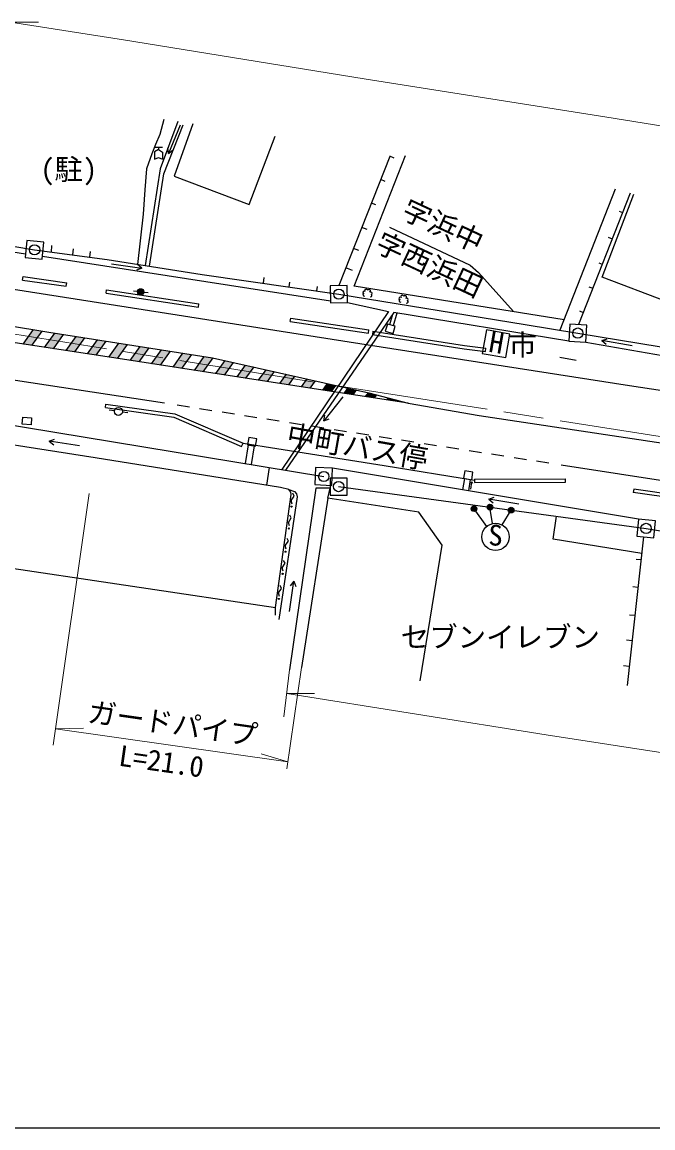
# Model space of a CAD drawing. Units: millimetres at full size, sheet at 1:1000; details may follow other scales. Extents: x 40000 to 193597266, y 20000 to 106988046.
# Drawn here: x 170952 to 226360, y 205000 to 302225 of the extents above; entities that cross this region are included whole.
import ezdxf
from ezdxf.enums import TextEntityAlignment as Align

# ---------------------------------------------------------------- set-up
doc = ezdxf.new("R2010")
doc.units = ezdxf.units.MM
doc.header["$LTSCALE"] = 1000
doc.linetypes.add('CHAIN', pattern=[18.5, 12, -1.5, 3.5, -1.5])
for name, color, linetype, lineweight in [('M-BGD', 7, 'Continuous', 25), ('M-BGD-EXST', 7, 'Continuous', 25), ('M-BMK', 2, 'CHAIN', 13), ('M-BMK-ROW', 30, 'Continuous', 25), ('M-STR-HTXT', 7, 'Continuous', 13), ('M-STR-STRC', 7, 'Continuous', 25), ('M-TTL-BAND', 7, 'Continuous', 25)]:
    doc.layers.add(name, color=color, linetype=linetype, lineweight=lineweight)
doc.layers.add('M-BMK-HTXT', color=7, linetype='Continuous')
doc.styles.add('ＭＳ ゴシック', font='')
doc.styles.get('ＭＳ ゴシック').set_extended_font_data('MS Gothic')

msp = doc.modelspace()

# ---------------------------------------------------------------- hatches: boundary and pattern name
at = {"layer": 'M-BGD'}
msp.add_hatch(color=256, dxfattribs=at).paths.add_polyline_path([(181096, 278536, 1), (181644, 278488, 1)])
at = {"layer": 'M-BGD-EXST'}
for points in [[(210635, 259691, 0.41421), (210399, 259429, 0.41421), (210661, 259192, 1)], [(212038, 259826, 0.41421), (211802, 259563, 0.41421), (212064, 259326, 1)], [(213897, 259572, 0.41421), (213661, 259309, 0.41421), (213923, 259073, 1)]]:
    msp.add_hatch(color=256, dxfattribs=at).paths.add_polyline_path(points)
at = {"layer": 'M-STR-STRC'}
for points in [[(171789, 273799), (172685, 275059), (171916, 275187), (171014, 273917)], [(173670, 273511), (174558, 274761), (173785, 274882), (172895, 273630)], [(176436, 274468), (175663, 274589), (174777, 273342), (175551, 273224)], [(177432, 272936), (178313, 274175), (177540, 274296), (176658, 273054)], [(179314, 272649), (180190, 273882), (179417, 274003), (178539, 272767)], [(181193, 272359), (182068, 273589), (181295, 273710), (180419, 272478)], [(183072, 272068), (183945, 273297), (183172, 273417), (182298, 272188)], [(184951, 271777), (185822, 273004), (185049, 273124), (184177, 271897)], [(186830, 271486), (187699, 272710), (187688, 272713), (186927, 272831), (186056, 271606)], [(188709, 271196), (189497, 272306), (188757, 272472), (187935, 271315)], [(190588, 270905), (191296, 271901), (190555, 272068), (189814, 271025)], [(192467, 270614), (193094, 271497), (192353, 271663), (191693, 270734)], [(194345, 270323), (194892, 271092), (194151, 271259), (193572, 270443)], [(196224, 270033), (196690, 270688), (195949, 270854), (195451, 270152)], [(198106, 269746), (198488, 270283), (197748, 270450), (197330, 269862), (197355, 269858)], [(199991, 269464), (200286, 269879), (199546, 270045), (199215, 269580)], [(201876, 269182), (202071, 269456), (201407, 269627), (201344, 269641), (201100, 269298)], [(203762, 268900), (203833, 269001), (203108, 269188), (202985, 269016)]]:
    msp.add_hatch(color=256, dxfattribs=at).paths.add_polyline_path(points)

# ---------------------------------------------------------------- linework, layer by layer
at = {"layer": 'M-BGD'}
for p, q in [((184825, 293171), (183820, 290670)), ((182576, 290807), (182570, 290177)), ((182927, 291013), (182576, 290807)), ((182579, 291227), (183279, 291220)), ((182929, 291223), (182927, 291013)), ((182927, 291013), (183276, 290800)), ((183276, 290800), (183270, 290170)), ((183820, 290670), (183748, 291170)), ((183820, 290670), (184217, 290982)), ((203260, 290415), (198770, 279055)), ((203648, 290275), (203264, 290426)), ((202851, 288219), (202454, 288375)), ((223058, 287529), (218192, 275138)), ((224362, 287177), (219822, 275631)), ((202028, 286152), (201636, 286307)), ((223390, 285602), (223695, 285481)), ((201265, 283994), (200796, 284180)), ((222440, 283306), (222786, 283170)), ((173541, 282579), (173515, 282002)), ((175437, 282298), (175364, 281754)), ((176938, 282061), (176870, 281552)), ((200527, 282148), (200065, 282331)), ((172749, 281632), (198043, 277730)), ((178811, 280986), (181477, 280588)), ((221606, 281073), (221914, 280952)), ((181477, 280588), (181007, 280403)), ((181477, 280588), (181082, 280903)), ((199967, 280394), (199389, 280622)), ((170989, 279550), (171030, 279847)), ((170989, 279550), (174834, 279018)), ((171030, 279847), (174875, 279315)), ((174834, 279018), (174875, 279315)), ((192188, 279765), (192116, 279267)), ((194442, 279355), (194382, 278940)), ((178327, 278388), (178373, 278685)), ((178327, 278388), (186439, 277148)), ((178373, 278685), (186484, 277444)), ((181096, 278536), (180722, 278569)), ((181644, 278488), (182017, 278455)), ((196856, 278978), (196801, 278591)), ((220733, 278954), (221075, 278819)), ((186439, 277148), (186484, 277444)), ((194499, 275904), (194543, 276200)), ((194543, 276200), (201412, 275173)), ((203485, 276510), (203227, 275623)), ((203859, 276646), (203534, 275534)), ((219901, 276825), (220239, 276692)), ((194499, 275904), (201367, 274877)), ((201367, 274877), (201412, 275173)), ((201772, 275048), (201726, 274752)), ((221874, 274218), (222348, 274392)), ((221874, 274218), (222262, 273894)), ((224529, 273755), (221874, 274218)), ((211650, 273265), (211688, 273563)), ((220471, 274085), (235428, 271453)), ((218183, 272761), (219628, 272516)), ((199114, 269286), (197463, 267156)), ((179058, 268034), (178584, 268092)), ((179752, 267948), (180226, 267890)), ((197463, 267156), (197532, 267656)), ((197463, 267156), (197931, 267347)), ((173330, 265389), (173802, 265570)), ((173330, 265389), (173723, 265070)), ((175992, 264965), (173330, 265389)), ((190580, 263408), (190851, 265047)), ((191093, 263323), (191364, 264962)), ((192665, 263064), (192416, 261505)), ((225086, 258523), (198231, 262992)), ((209669, 261089), (209837, 262096)), ((210182, 261003), (210350, 262011)), ((210453, 261815), (210377, 261713)), ((210702, 262052), (218696, 262079)), ((210702, 262052), (210703, 261752)), ((210703, 261752), (218697, 261779)), ((218697, 261779), (218696, 262079)), ((196750, 261261), (194453, 245260)), ((194854, 260547), (194736, 260796)), ((198006, 261256), (196750, 261261)), ((197804, 260359), (198006, 261256)), ((224683, 261172), (224639, 260876)), ((239282, 258733), (224639, 260876)), ((239326, 259030), (224683, 261172)), ((194591, 260156), (194854, 260547)), ((194680, 259848), (194591, 260156)), ((197803, 260356), (195485, 245484)), ((211937, 260281), (212410, 260458)), ((211937, 260281), (212327, 259959)), ((214596, 259837), (211937, 260281)), ((194344, 258231), (194599, 258628)), ((194599, 258628), (194476, 258874)), ((194439, 257925), (194344, 258231)), ((194338, 256584), (194225, 256835)), ((225539, 256974), (224089, 243898)), ((194068, 256198), (194338, 256584)), ((194151, 255888), (194068, 256198)), ((194048, 254647), (193924, 254893)), ((224898, 255019), (225317, 254973)), ((193795, 254249), (194048, 254647)), ((193892, 253943), (193795, 254249)), ((194434, 250395), (194808, 253064)), ((194808, 253064), (194497, 252666)), ((194808, 253064), (194997, 252596)), ((193480, 252037), (193747, 252425)), ((193565, 251728), (193480, 252037)), ((193747, 252425), (193632, 252676)), ((224611, 252601), (225048, 252553)), ((224317, 250122), (224773, 250072)), ((224055, 247917), (224529, 247865)), ((223785, 245647), (224277, 245593))]:
    msp.add_line(p, q, dxfattribs=at)
for points in [[(183403, 293652), (183053, 292358), (182661, 291468), (182341, 290637), (181880, 289318), (181726, 287474), (181589, 285350), (181097, 280925)], [(184634, 293484), (183077, 289333), (181748, 280824)], [(182144, 280762), (183402, 288887), (185097, 293179)], [(185950, 293282), (184316, 288683), (190883, 286186), (193174, 292207)], [(109943, 292099), (121517, 290196), (136330, 287910), (139040, 287452), (146719, 286146), (154246, 285047), (161828, 283922), (168035, 282863), (172049, 282199), (178417, 281344), (186773, 280039), (198783, 278305), (215131, 275632), (219772, 274883), (236193, 272188)], [(182570, 290177), (182921, 290313), (183270, 290170)], [(218554, 276058), (200122, 279014), (204620, 290487)], [(171260, 281818), (167714, 282381), (167752, 282620), (129418, 287035)], [(229941, 276709), (227618, 277623), (221903, 279814), (224698, 287108)], [(193202, 250068), (193204, 250760), (194595, 260690), (194567, 260903), (194379, 261118), (193642, 261310), (177355, 263909), (163501, 266077), (146853, 268727), (130895, 271243), (102856, 275761), (83296, 278747)], [(201513, 278091), (201577, 278068), (201633, 278090), (201686, 278157), (201677, 278222), (201635, 278252), (201605, 278257), (201658, 278288), (201690, 278382), (201674, 278451), (201584, 278485), (201510, 278476), (201548, 278574), (201550, 278657), (201488, 278695), (201397, 278714), (201334, 278687), (201318, 278656), (201292, 278697), (201176, 278749), (201089, 278714), (201039, 278635), (201060, 278579), (201096, 278553), (200999, 278577), (200903, 278521), (200877, 278421), (200912, 278383), (200976, 278367), (200898, 278344), (200887, 278300), (200907, 278215), (200948, 278170), (201034, 278131)], [(204688, 277548), (204752, 277525), (204808, 277548), (204861, 277615), (204851, 277680), (204810, 277709), (204780, 277715), (204833, 277745), (204865, 277840), (204849, 277908), (204758, 277943), (204684, 277933), (204723, 278032), (204724, 278115), (204662, 278153), (204571, 278172), (204509, 278144), (204492, 278113), (204466, 278155), (204350, 278206), (204263, 278172), (204214, 278092), (204235, 278036), (204270, 278010), (204174, 278034), (204078, 277978), (204051, 277879), (204087, 277840), (204151, 277824), (204072, 277802), (204061, 277758), (204082, 277673), (204123, 277628), (204209, 277589)], [(199546, 277568), (203150, 276792), (193758, 262883)], [(107014, 276828), (132652, 272653), (147316, 270277), (168458, 267058), (197450, 262274)], [(218975, 274184), (203607, 276687), (194100, 262827)], [(201726, 274752), (209777, 273504), (211650, 273265)], [(201772, 275048), (209819, 273801), (211688, 273563)], [(178271, 268346), (184282, 267501), (190236, 264920)], [(178313, 268643), (184364, 267792), (190356, 265196)], [(142112, 257841), (149584, 256615), (151365, 267651), (169640, 264721), (168049, 254519), (193204, 250760)], [(190236, 264920), (190356, 265196), (193335, 264742), (202759, 263239), (210702, 261956)], [(198756, 261389), (225762, 257706), (249459, 253892), (255808, 253489), (267989, 251745), (274670, 250799), (287200, 249414), (295574, 248601), (310824, 247549), (324749, 247060), (335273, 246852), (345483, 246942), (353649, 247280), (361344, 247886), (372504, 249007), (383721, 250070), (397300, 252144), (406580, 253573), (415615, 255407), (424367, 257150), (434303, 259402), (456839, 264630)], [(210377, 261145), (210453, 261815), (210503, 261699)], [(194379, 261118), (194871, 260943), (195064, 260762), (195111, 260490), (193492, 249701)], [(205905, 244301), (207839, 256231), (205799, 259143), (197804, 260359)], [(225377, 255512), (217613, 256764), (217888, 258780)]]:
    msp.add_lwpolyline(points, dxfattribs=at)
for points in [[(171373, 283015), (171233, 281522), (172726, 281382), (172866, 282875)], [(198020, 279042), (198046, 277542), (199546, 277568), (199520, 279068)], [(203543, 274850), (203726, 275478), (203035, 275679), (202852, 275051)], [(219073, 275681), (218975, 274184), (220471, 274085), (220570, 275582)], [(171006, 267481), (171789, 267422), (171743, 266804), (170960, 266863)], [(190859, 265709), (190752, 265063), (191463, 264946), (191569, 265592)], [(196732, 263055), (196669, 261556), (198168, 261493), (198231, 262992)], [(209846, 262758), (209738, 262113), (210448, 261994), (210556, 262640)], [(198005, 262139), (198007, 260639), (199507, 260640), (199505, 262140)], [(225086, 258523), (224946, 257029), (226439, 256889), (226579, 258383)]]:
    msp.add_lwpolyline(points, close=True, dxfattribs=at)
for centre, radius in [((172049, 282199), 450), ((181370, 278512), 275), ((198783, 278305), 450), ((219772, 274883), 450), ((179405, 267991), 350), ((197450, 262274), 450), ((198756, 261389), 450), ((194616, 259622), 50), ((194379, 257699), 50), ((225762, 257706), 450), ((194083, 255664), 50), ((193834, 253716), 50), ((193498, 251503), 50)]:
    msp.add_circle(centre, radius, dxfattribs=at)
at = {"layer": 'M-BGD-EXST'}
for p, q in [((211733, 275165), (211369, 273096)), ((213801, 274800), (211733, 275165)), ((213437, 272732), (213801, 274800)), ((211369, 273096), (213437, 272732)), ((211781, 257888), (210648, 259442)), ((212278, 258126), (212051, 259576)), ((213110, 258014), (213910, 259323))]:
    msp.add_line(p, q, dxfattribs=at)
for centre, radius in [((210648, 259442), 250), ((212051, 259576), 250), ((213910, 259323), 250), ((212536, 256958), 1200)]:
    msp.add_circle(centre, radius, dxfattribs=at)
at = {"layer": 'M-BMK'}
msp.add_lwpolyline([(68112, 290639), (166524, 275385), (199945, 270053), (265868, 259675)], dxfattribs=at)
at = {"layer": 'M-BMK-ROW'}
msp.add_lwpolyline([(203224, 284205), (210304, 280843), (211041, 280221), (214131, 276768)], dxfattribs=at)
at = {"layer": 'M-STR-HTXT'}
for p, q in [((169922, 302223), (172377, 302225)), ((176828, 260780), (173668, 238649)), ((194453, 245260), (193931, 241143)), ((195485, 245484), (194220, 236560)), ((194192, 243201), (196647, 243199)), ((173874, 240094), (176329, 240131)), ((194307, 237176), (173874, 240094)), ((194307, 237176), (191961, 237899))]:
    msp.add_line(p, q, dxfattribs=at)
for points in [[(414052, 294290), (393573, 290957), (379710, 289019), (365021, 287368), (350298, 286077), (339353, 285517), (322092, 284888), (308530, 284788), (294534, 285067), (283537, 285525), (271557, 286290), (268113, 286708), (257523, 288319), (242149, 290659), (222153, 293891), (201008, 297237), (179865, 300655), (169922, 302223)], [(467317, 247022), (452045, 243922), (434840, 240431), (418810, 237418), (396686, 234183), (374622, 231703), (359467, 230584), (348112, 230038), (328118, 229486), (312565, 229475), (292951, 230212), (274649, 231472), (259533, 232955), (249059, 234518), (233891, 236945), (216978, 239565), (194192, 243201)]]:
    msp.add_lwpolyline(points, dxfattribs=at)
at = {"layer": 'M-STR-STRC'}
for p, q in [((171916, 275187), (171014, 273917)), ((172685, 275059), (171789, 273799)), ((173785, 274882), (172895, 273630)), ((174558, 274761), (173670, 273511)), ((175663, 274589), (174777, 273342)), ((176436, 274468), (175551, 273224)), ((177540, 274296), (176658, 273054)), ((178313, 274175), (177432, 272936)), ((179417, 274003), (178539, 272767)), ((180190, 273882), (179314, 272649)), ((181295, 273710), (180419, 272478)), ((182068, 273589), (181193, 272359)), ((183172, 273417), (182298, 272188)), ((183945, 273297), (183072, 272068)), ((185049, 273124), (184177, 271897)), ((185822, 273004), (184951, 271777)), ((186927, 272831), (186056, 271606)), ((187699, 272710), (186830, 271486)), ((188757, 272472), (187935, 271315)), ((189497, 272306), (188709, 271196)), ((190555, 272068), (189814, 271025)), ((191296, 271901), (190588, 270905)), ((192353, 271663), (191693, 270734)), ((193094, 271497), (192467, 270614)), ((194151, 271259), (193572, 270443)), ((194892, 271092), (194345, 270323)), ((195949, 270854), (195451, 270152)), ((196690, 270688), (196224, 270033)), ((197748, 270450), (197330, 269862)), ((198488, 270283), (198106, 269746)), ((199546, 270045), (199215, 269580)), ((200286, 269879), (199991, 269464)), ((201344, 269641), (201100, 269298)), ((202071, 269456), (201876, 269182)), ((178271, 268346), (178313, 268643)), ((184565, 268564), (185652, 268394)), ((203108, 269188), (202985, 269016)), ((203833, 269001), (203762, 268900)), ((186541, 268256), (187628, 268086)), ((188517, 267947), (189604, 267778)), ((190493, 267639), (191574, 267470)), ((192462, 267331), (193538, 267164)), ((194426, 267025), (195501, 266857)), ((196389, 266718), (197465, 266550)), ((198354, 266412), (199441, 266242)), ((200330, 266103), (201417, 265934)), ((202306, 265795), (203393, 265625)), ((204282, 265486), (205369, 265317)), ((206258, 265178), (207345, 265008)), ((208234, 264869), (209321, 264700)), ((210211, 264561), (211297, 264391)), ((212187, 264252), (213273, 264083)), ((214163, 263944), (215250, 263774)), ((216139, 263636), (217226, 263466)), ((218303, 263298), (239463, 260037))]:
    msp.add_line(p, q, dxfattribs=at)
for points in [[(89837, 287945), (102047, 286131), (113756, 284311), (127346, 282111), (130932, 281634), (140081, 280178), (151215, 278438), (165841, 276193), (173303, 274957), (187688, 272713), (201407, 269627), (204864, 268735), (211115, 267641), (227839, 265111), (239906, 263282)], [(135816, 284149), (177109, 277649), (201187, 273885), (224302, 270282), (240523, 267798)], [(89161, 283473), (98837, 281916), (116794, 279130), (133170, 276621), (165343, 271519), (183457, 268737)], [(204864, 268735), (197355, 269858), (179755, 272581), (165899, 274699), (151722, 276969), (141207, 278553), (125844, 282354)]]:
    msp.add_lwpolyline(points, dxfattribs=at)
at = {"layer": 'M-TTL-BAND'}
msp.add_line((40000, 205000), (579000, 205000), dxfattribs=at)

# ---------------------------------------------------------------- texts
at = {"layer": 'M-BGD-EXST', "style": 'ＭＳ ゴシック'}
for s, rotation, p in [('H', 350, (211761, 272714)), ('S', 358.508, (211880, 255665))]:
    msp.add_text(s, height=1833, rotation=rotation, dxfattribs=at).set_placement(p, align=Align.BOTTOM_LEFT)
at = {"layer": 'M-BMK-HTXT', "style": 'ＭＳ ゴシック'}
for s, p in [('(駐)', (172552, 287808)), ('セブンイレブン', (204209, 246699))]:
    msp.add_text(s, height=1833, dxfattribs=at).set_placement(p, align=Align.BOTTOM_LEFT)
for s, rotation, p in [('字浜中', 335, (203904, 284589)), ('字西浜田', 335, (201590, 281679)), ('中町バス停', 350, (193986, 264544))]:
    msp.add_text(s, height=1833, rotation=rotation, dxfattribs=at).set_placement(p, align=Align.BOTTOM_LEFT)
at = {"layer": 'M-STR-HTXT', "style": 'ＭＳ ゴシック'}
msp.add_text('市', height=1833, dxfattribs=at).set_placement((213676, 272376), align=Align.BOTTOM_LEFT)
for s, p in [('ガードパイプ', (176553, 240167)), ('L=21.0', (179279, 236311))]:
    msp.add_text(s, height=1833, rotation=351.874, dxfattribs=at).set_placement(p, align=Align.BOTTOM_LEFT)

doc.saveas('drawing.dxf')
